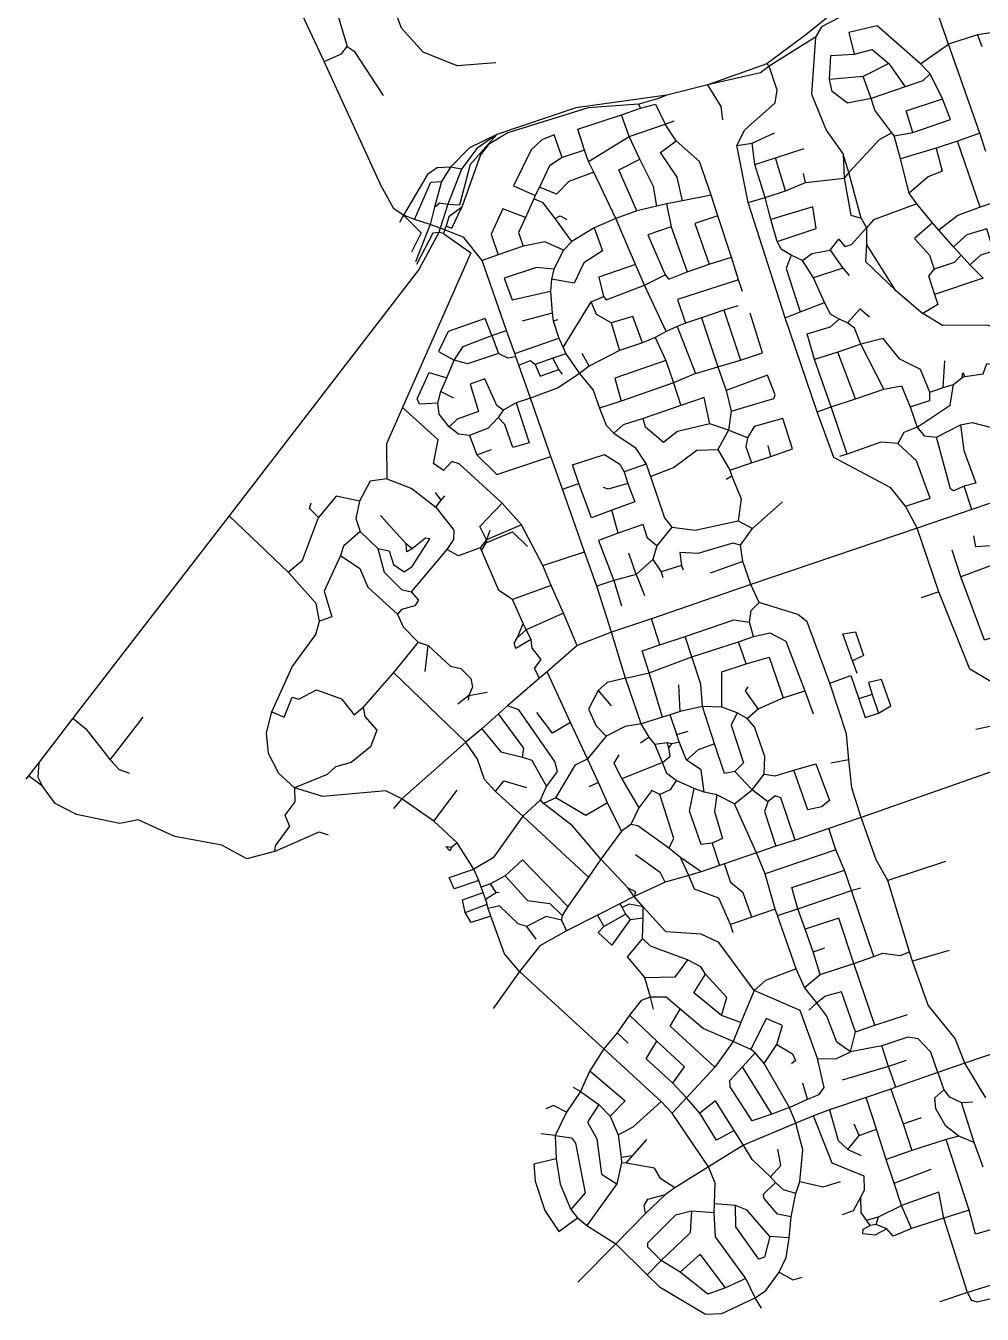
# Model space of a CAD drawing. Header units: metres. Extents: x 609554 to 651406, y 4826501 to 4857446.
# Drawn here: x 612204 to 616039, y 4831401 to 4836569 of the extents above; entities that cross this region are included whole.
import ezdxf

# ---------------------------------------------------------------- set-up
doc = ezdxf.new("R2010")
doc.units = ezdxf.units.M
doc.header["$MEASUREMENT"] = 0

msp = doc.modelspace()

# ---------------------------------------------------------------- linework, layer by layer
for points in [[(613400.4, 4836426), (613295.9, 4836648.9), (613278.6, 4836738.2), (613313.9, 4836833.2), (613397.4, 4836896.9)], [(613397.4, 4836896.9), (613416.5, 4836742), (613492.8, 4836485.8)], [(614088.4, 4836419.7), (613933.2, 4836408), (613797.6, 4836462.6), (613710.8, 4836559.5), (613655.8, 4836707.9)], [(615831.5, 4836701.8), (615463.5, 4836601.1), (615394.2, 4836564.8), (615370.3, 4836523.3)], [(615903.5, 4836494.8), (615831.5, 4836701.8)], [(615414, 4836598.9), (615331.4, 4836532.9)], [(615791.4, 4836416.4), (615617.4, 4836568.8), (615503.4, 4836541.4), (615525.9, 4836454.6)], [(615331.4, 4836532.9), (615175.5, 4836416.8)], [(615370.3, 4836523.3), (615184.2, 4836406.4)], [(615370.3, 4836523.3), (615353.7, 4836295), (615413.7, 4836149.6), (615481.1, 4836054.4)], [(616019.4, 4836532.1), (615903.5, 4836494.8)], [(616176.4, 4836503.4), (616100.4, 4836544.8), (616019.4, 4836532.1)], [(616019.4, 4836532.1), (616036.8, 4836485.7)], [(613400.4, 4836426), (613469.5, 4836456.7), (613492.8, 4836485.8)], [(613492.8, 4836485.8), (613520.5, 4836467.2), (613636.5, 4836288.7)], [(615426.6, 4836353.8), (615432.4, 4836449.7), (615525.9, 4836454.6)], [(615525.9, 4836454.6), (615597.6, 4836473.1), (615664.4, 4836417.5)], [(615791.4, 4836416.4), (615903.5, 4836494.8)], [(616029.2, 4836137.5), (615903.5, 4836494.8)], [(613718.7, 4835808.9), (613679.9, 4835834.6), (613628.2, 4835929.5), (613400.4, 4836426)], [(615175.5, 4836416.8), (614938.5, 4836331.6)], [(615184.2, 4836406.4), (615150.5, 4836380.8), (614938.5, 4836331.6)], [(615055.6, 4836088.2), (615086.6, 4836151.7), (615209.1, 4836259.4), (615216.5, 4836310.6), (615184.2, 4836406.4)], [(615184.2, 4836406.4), (615175.5, 4836416.8)], [(615664.4, 4836417.5), (615562.1, 4836365.5)], [(615664.4, 4836417.5), (615729.4, 4836324)], [(615830.1, 4836376.7), (615791.4, 4836416.4)], [(615562.1, 4836365.5), (615426.6, 4836353.8)], [(615592.9, 4836277.3), (615499.1, 4836258.4), (615437.4, 4836304.9), (615426.6, 4836353.8)], [(615592.9, 4836277.3), (615562.1, 4836365.5)], [(615830.1, 4836376.7), (615800.2, 4836348), (615729.4, 4836324)], [(615879.8, 4836276), (615830.1, 4836376.7)], [(614938.5, 4836331.6), (614774.5, 4836290.2)], [(614998.8, 4836191.2), (614991.9, 4836245.4), (614938.5, 4836331.6)], [(615729.4, 4836324), (615592.9, 4836277.3)], [(614662.1, 4836255), (614458.3, 4836239.1), (614137.1, 4836139.7), (614059.7, 4836092.5), (614027.1, 4836050.7), (613952.2, 4835841.2)], [(614774.5, 4836290.2), (614409.4, 4836239.9), (614093, 4836132.3)], [(614737.3, 4836275.7), (614662.1, 4836255)], [(614669.1, 4836237.8), (614662.1, 4836255)], [(614669.1, 4836237.8), (614729.3, 4836254.1), (614768, 4836174.4)], [(614774.5, 4836290.2), (614737.3, 4836275.7)], [(615676.2, 4836140), (615608.8, 4836230.8), (615592.9, 4836277.3)], [(615760.6, 4836140.2), (615733.7, 4836227.9), (615879.8, 4836276)], [(615760.6, 4836140.2), (615911, 4836193.6), (615879.8, 4836276)], [(614444.5, 4836069.4), (614417.2, 4836154.1), (614592.4, 4836211.2)], [(614592.4, 4836211.2), (614669.1, 4836237.8)], [(614622.9, 4836124.5), (614592.4, 4836211.2)], [(614622.9, 4836124.5), (614768, 4836174.4)], [(614768, 4836174.4), (614803.4, 4836187.4)], [(614811.9, 4836107), (614768, 4836174.4)], [(613896.7, 4835853.2), (613944.7, 4835850.8), (613986.6, 4836013.3), (614093, 4836132.3)], [(614093, 4836132.3), (613983.4, 4836079.7), (613906.9, 4836001.8)], [(614093, 4836132.3), (614013.1, 4836076), (613951.3, 4835994)], [(614354.7, 4836040.2), (614323.1, 4836130.8), (614273.2, 4836111.1), (614230.2, 4836070.8), (614159.9, 4835927.3), (614246.3, 4835887.5)], [(614460.8, 4836024.2), (614622.9, 4836124.5)], [(614666.5, 4836033.5), (614622.9, 4836124.5)], [(614836.7, 4835866.9), (614815.1, 4835961.6), (614749.1, 4836060.3), (614811.9, 4836107)], [(614952.1, 4835889.8), (614905.5, 4836024.8), (614811.9, 4836107)], [(615055.6, 4836088.2), (615116.6, 4836098.2)], [(615116.6, 4836098.2), (615206.1, 4836140)], [(615127.3, 4836012.3), (615116.6, 4836098.2)], [(615676.2, 4836140), (615625.2, 4836111.4), (615503.5, 4835979.8)], [(615685.9, 4836126.8), (615676.2, 4836140)], [(615685.9, 4836126.8), (615760.6, 4836140.2)], [(615710.9, 4836034.7), (615685.9, 4836126.8)], [(615940.2, 4836106.5), (615853.9, 4836078.3)], [(616029.2, 4836137.5), (615940.2, 4836106.5)], [(616030.4, 4835841), (615940.2, 4836106.5)], [(616053.4, 4836064.3), (616029.2, 4836137.5)], [(614354.7, 4836040.2), (614303.5, 4836007.7), (614264.3, 4835921.1)], [(614444.5, 4836069.4), (614354.7, 4836040.2)], [(614460.8, 4836024.2), (614444.5, 4836069.4)], [(615099.9, 4835860.4), (615055.6, 4836088.2)], [(615127.3, 4836012.3), (615210.6, 4836038.8)], [(615210.6, 4836038.8), (615325.5, 4836076.4)], [(615249.6, 4835907.2), (615210.6, 4836038.8)], [(615481.1, 4836054.4), (615485.2, 4835958.1)], [(615503.5, 4835979.8), (615481.1, 4836054.4)], [(615853.9, 4836078.3), (615710.9, 4836034.7)], [(615853.9, 4836078.3), (615877.9, 4835985.1), (615822.4, 4835963), (615745.3, 4835897.2)], [(613906.9, 4836001.8), (613853.4, 4835998.6), (613815, 4835972.4), (613718.7, 4835808.9)], [(613906.9, 4836001.8), (613871.4, 4835943.6)], [(613951.3, 4835994), (613896.7, 4835853.2)], [(613951.3, 4835994), (613906.9, 4836001.8)], [(614481.8, 4835981.7), (614460.8, 4836024.2)], [(614654.3, 4835826.7), (614582.5, 4835990.9), (614666.5, 4836033.5)], [(614733.8, 4835845.9), (614720.4, 4835924.5), (614666.5, 4836033.5)], [(615168, 4835879.5), (615127.3, 4836012.3)], [(615745.3, 4835897.2), (615710.9, 4836034.7)], [(613762.4, 4835792.3), (613827.5, 4835941.9), (613871.4, 4835943.6)], [(613871.4, 4835943.6), (613843, 4835841.5)], [(614481.8, 4835981.7), (614381.2, 4835944.1), (614332.5, 4835893.1), (614264.3, 4835921.1)], [(614569.3, 4835795.7), (614481.8, 4835981.7)], [(615249.6, 4835907.2), (615330.1, 4835940.2)], [(615330.1, 4835940.2), (615321.9, 4835976.5)], [(615330.1, 4835940.2), (615485.2, 4835958.1)], [(615503.5, 4835979.8), (615485.2, 4835958.1)], [(615485.2, 4835958.1), (615511.4, 4835809.6), (615553.2, 4835797.8)], [(615553.2, 4835797.8), (615503.5, 4835979.8)], [(614246.3, 4835887.5), (614240.8, 4835875.3)], [(614264.3, 4835921.1), (614246.3, 4835887.5)], [(614952.1, 4835889.8), (614836.7, 4835866.9)], [(614978.7, 4835807.2), (614952.1, 4835889.8)], [(615168, 4835879.5), (615249.6, 4835907.2)], [(615776.1, 4835854.4), (615745.3, 4835897.2)], [(613843, 4835841.5), (613825.5, 4835771.6)], [(613843, 4835841.5), (613863.4, 4835859), (613896.7, 4835853.2)], [(613896.7, 4835853.2), (613865.5, 4835757.6)], [(613952.2, 4835841.2), (613900.4, 4835802.3), (613890.1, 4835765.5)], [(613890.1, 4835765.5), (613911.7, 4835757.7), (613952.2, 4835841.2)], [(614207.5, 4835800.1), (614116.2, 4835834.6), (614070.2, 4835732.5), (614097.8, 4835650)], [(614240.8, 4835875.3), (614207.5, 4835800.1)], [(614327.2, 4835796), (614278.1, 4835859.2), (614240.8, 4835875.3)], [(614733.8, 4835845.9), (614654.3, 4835826.7)], [(614773, 4835855.2), (614733.8, 4835845.9)], [(614836.7, 4835866.9), (614773, 4835855.2)], [(614773, 4835855.2), (614791.5, 4835762)], [(615099.9, 4835860.4), (615168, 4835879.5)], [(615248.5, 4835397.8), (615099.9, 4835860.4)], [(615191, 4835791.5), (615168, 4835879.5)], [(615216.2, 4835704), (615372.8, 4835756.4), (615359.1, 4835842), (615191, 4835791.5)], [(615776.1, 4835854.4), (615602.3, 4835790.8), (615575.5, 4835758.2)], [(615839.2, 4835778.3), (615776.1, 4835854.4)], [(616030.4, 4835841), (615940.4, 4835808), (615865.4, 4835748.7)], [(616120.4, 4835871.2), (616030.4, 4835841)], [(613718.7, 4835808.9), (613702.4, 4835779.6)], [(613762.4, 4835792.3), (613718.7, 4835808.9)], [(613718.7, 4835808.9), (613789.4, 4835737.8), (613750.9, 4835661.4)], [(613825.5, 4835771.6), (613762.4, 4835792.3)], [(614207.5, 4835800.1), (614179.7, 4835740), (614198.5, 4835684.6)], [(614327.2, 4835796), (614346.5, 4835806.6), (614373.9, 4835791.7)], [(614393.9, 4835703.7), (614327.2, 4835796)], [(614569.3, 4835795.7), (614483.6, 4835757.9)], [(614654.3, 4835826.7), (614569.3, 4835795.7)], [(614648.6, 4835611.9), (614569.3, 4835795.7)], [(614978.7, 4835807.2), (614886.2, 4835775.8), (614944.1, 4835612.6)], [(615033.1, 4835641.4), (614978.7, 4835807.2)], [(615216.2, 4835704), (615191, 4835791.5)], [(615553.2, 4835797.8), (615575.5, 4835758.2)], [(613860.5, 4835740.3), (613779.4, 4835591.8), (613019.3, 4834602.6)], [(613878.6, 4835735.1), (613988.7, 4835657.6), (613714.1, 4835038.3)], [(613825.5, 4835771.6), (613766.7, 4835622.6)], [(613860.5, 4835740.3), (613836.3, 4835737.1), (613771.2, 4835611.8)], [(613865.5, 4835757.6), (613825.5, 4835771.6)], [(613865.5, 4835757.6), (613860.5, 4835740.3)], [(613878.6, 4835735.1), (613860.5, 4835740.3)], [(613883.9, 4835750.1), (613865.5, 4835757.6)], [(613883.9, 4835750.1), (613878.6, 4835735.1)], [(613883.9, 4835750.1), (613890.1, 4835765.5)], [(614034.2, 4835627.5), (613960.7, 4835720.1), (613883.9, 4835750.1)], [(614483.6, 4835757.9), (614517, 4835666.7), (614442, 4835617.9), (614402.7, 4835536.5), (614311.8, 4835552.6)], [(614483.6, 4835757.9), (614393.9, 4835703.7)], [(614791.5, 4835762), (614697.9, 4835730.7), (614768.1, 4835569.5)], [(614791.5, 4835762), (614855.8, 4835582.2)], [(615428.7, 4835668.4), (615463.9, 4835713.1), (615487.5, 4835684.1), (615514.2, 4835691.4), (615575.5, 4835758.2)], [(615575.5, 4835758.2), (615575.3, 4835693.2)], [(615839.2, 4835778.3), (615767.6, 4835715.7), (615827.1, 4835648.3), (615846.3, 4835593)], [(615865.4, 4835748.7), (615839.2, 4835778.3)], [(615923.8, 4835682.7), (615865.4, 4835748.7)], [(615989.1, 4835609.6), (616035, 4835650.5), (616084.4, 4835665.8), (616057.7, 4835754.8), (615977.4, 4835729.9), (615923.8, 4835682.7)], [(614198.5, 4835684.6), (614097.8, 4835650)], [(614360.6, 4835668.9), (614284.7, 4835701.9), (614198.5, 4835684.6)], [(614393.9, 4835703.7), (614360.6, 4835668.9)], [(615272.9, 4835649.3), (615234.4, 4835671.2), (615216.2, 4835704)], [(615575.3, 4835693.2), (615570.3, 4835622.8), (615690.5, 4835508.7)], [(615690.5, 4835508.7), (615575.3, 4835693.2)], [(615954.3, 4835648.5), (615923.8, 4835682.7)], [(614097.8, 4835650), (614034.2, 4835627.5)], [(614131.1, 4835346.6), (614034.2, 4835627.5)], [(614360.6, 4835668.9), (614321.6, 4835593)], [(614944.1, 4835612.6), (615033.1, 4835641.4)], [(615062, 4835549.5), (615033.1, 4835641.4)], [(615272.9, 4835649.3), (615252.5, 4835595.6), (615309.3, 4835421.4)], [(615318.1, 4835627.9), (615272.9, 4835649.3)], [(615318.1, 4835627.9), (615356.1, 4835655.2), (615428.7, 4835668.4)], [(615362.9, 4835557.6), (615318.1, 4835627.9)], [(615428.7, 4835668.4), (615480.1, 4835597)], [(615954.3, 4835648.5), (615926.1, 4835619.5), (615846.3, 4835593)], [(615989.1, 4835609.6), (615954.3, 4835648.5)], [(614321.6, 4835593), (614252.4, 4835599.4), (614122.7, 4835556.7), (614154.1, 4835469.5), (614307.9, 4835504.2)], [(614321.6, 4835593), (614311.8, 4835552.6)], [(614648.6, 4835611.9), (614501.6, 4835559.9), (614520.4, 4835483.5)], [(614685, 4835528.8), (614648.6, 4835611.9)], [(614768.1, 4835569.5), (614782.8, 4835553.1), (614855.8, 4835582.2)], [(614855.8, 4835582.2), (614944.1, 4835612.6)], [(615480.1, 4835597), (615362.9, 4835557.6)], [(615480.1, 4835597), (615505.4, 4835566.9)], [(615846.3, 4835593), (615823.2, 4835565.8), (615847.9, 4835491.1)], [(616042.1, 4835556.1), (615989.1, 4835609.6)], [(614311.8, 4835552.6), (614307.9, 4835504.2)], [(614520.4, 4835483.5), (614531.5, 4835469.3), (614685, 4835528.8)], [(614685, 4835528.8), (614768.1, 4835569.5)], [(614771.7, 4835342.7), (614685, 4835528.8)], [(615062, 4835549.5), (614817.3, 4835470.9), (614849, 4835375.4)], [(615077.2, 4835502.4), (615062, 4835549.5)], [(615406.8, 4835458.9), (615362.9, 4835557.6)], [(616042.1, 4835556.1), (615847.9, 4835491.1)], [(614307.9, 4835504.2), (614314.6, 4835416.6)], [(614470.6, 4835461.2), (614520.4, 4835483.5)], [(615690.5, 4835508.7), (615800.5, 4835414.4)], [(615847.9, 4835491.1), (615860.8, 4835451.2), (615800.5, 4835414.4)], [(614358.4, 4835278.2), (614470.6, 4835461.2)], [(614551.1, 4835377.4), (614491.8, 4835410.2), (614470.6, 4835461.2)], [(615003.1, 4835428.2), (614913.5, 4835397.1)], [(615059.5, 4835446.1), (615003.1, 4835428.2)], [(615003.1, 4835428.2), (615069.8, 4835227.4)], [(615248.5, 4835397.8), (615309.3, 4835421.4)], [(615309.3, 4835421.4), (615406.8, 4835458.9)], [(615465.5, 4835391.8), (615430.5, 4835412.6), (615406.8, 4835458.9)], [(615498.9, 4835377.5), (615549.1, 4835433.7), (615587.2, 4835401.8)], [(614072.5, 4835327), (614045.5, 4835394.7), (613897.7, 4835343.1), (613858.9, 4835262.7), (613922.2, 4835227)], [(614314.6, 4835416.6), (614194.3, 4835383.8)], [(614314.6, 4835416.6), (614319.2, 4835385.2)], [(614319.2, 4835385.2), (614339, 4835390.2)], [(614319.2, 4835385.2), (614341.9, 4835315.5)], [(614676.6, 4835297), (614638.1, 4835403.3), (614551.1, 4835377.4)], [(614551.1, 4835377.4), (614584.1, 4835266.8)], [(614849, 4835375.4), (614816.3, 4835363)], [(614913.5, 4835397.1), (614849, 4835375.4)], [(614913.5, 4835397.1), (614978.8, 4835201.4)], [(615069.8, 4835227.4), (615157.8, 4835256.7), (615108.8, 4835415.8)], [(615377.1, 4835020.9), (615248.5, 4835397.8)], [(615366.7, 4835229.6), (615337.4, 4835333.1), (615430.7, 4835360.9), (615465.5, 4835391.8)], [(615498.9, 4835377.5), (615465.5, 4835391.8)], [(615551.6, 4835291.5), (615527.1, 4835356.3), (615498.9, 4835377.5)], [(616142, 4835333.8), (616060.8, 4835368.2), (615879.6, 4835366.5), (615800.5, 4835414.4)], [(613922.2, 4835227), (613958, 4835282.4), (614072.5, 4835327)], [(614072.5, 4835327), (614131.1, 4835346.6)], [(614072.5, 4835327), (614099.3, 4835254.5)], [(614164.3, 4835253.7), (614131.1, 4835346.6)], [(614164.3, 4835253.7), (614341.9, 4835315.5)], [(614341.9, 4835315.5), (614358.4, 4835278.2)], [(614728.1, 4835318.4), (614676.6, 4835297)], [(614771.7, 4835342.7), (614728.1, 4835318.4)], [(614728.1, 4835318.4), (614770.5, 4835225.6)], [(614816.3, 4835363), (614771.7, 4835342.7)], [(614816.3, 4835363), (614889.4, 4835173.8)], [(615828.7, 4835099.4), (615791.6, 4835190.1), (615708, 4835232), (615641.5, 4835315.1), (615551.6, 4835291.5)], [(614358.4, 4835278.2), (614369.5, 4835253.5)], [(614584.1, 4835266.8), (614462.4, 4835203.9)], [(614676.6, 4835297), (614584.1, 4835266.8)], [(615551.6, 4835291.5), (615459.5, 4835260)], [(615644.1, 4835111), (615551.6, 4835291.5)], [(613892.2, 4835157), (613922.2, 4835227)], [(614099.3, 4835254.5), (613974.5, 4835212.3), (613922.2, 4835227)], [(614169, 4835240.5), (614137.3, 4835235.1), (614099.3, 4835254.5)], [(614169, 4835240.5), (614164.3, 4835253.7)], [(614180.7, 4835207.7), (614169, 4835240.5)], [(614180.7, 4835207.7), (614228.4, 4835226.2), (614246, 4835210.3)], [(614317.8, 4835235.4), (614246, 4835210.3)], [(614369.5, 4835253.5), (614317.8, 4835235.4)], [(614341.9, 4835189.8), (614317.8, 4835235.4)], [(614369.5, 4835253.5), (614424.4, 4835173.8)], [(614462.4, 4835203.9), (614434.9, 4835254.3)], [(614770.5, 4835225.6), (614565.9, 4835155.2), (614591.2, 4835063.6)], [(614770.5, 4835225.6), (614800.8, 4835136.7)], [(614978.8, 4835201.4), (615069.8, 4835227.4)], [(615459.5, 4835260), (615366.7, 4835229.6)], [(615433.1, 4835040.5), (615366.7, 4835229.6)], [(615530.2, 4835072.9), (615459.5, 4835260)], [(615882.3, 4835117.3), (615889.3, 4835225.1)], [(615968.9, 4835161.9), (616043.2, 4835172.7), (616056.7, 4835214.1), (616101.6, 4835204.4), (616114, 4835229.7), (616229.2, 4835259.1)], [(613856.4, 4835055.6), (613782.2, 4835050.6), (613772.8, 4835072.3), (613821.1, 4835178), (613892.2, 4835157)], [(614227.9, 4835075.6), (614180.7, 4835207.7)], [(614424.4, 4835173.8), (614338.3, 4835116.2), (614227.9, 4835075.6)], [(614246, 4835210.3), (614266.5, 4835163.2), (614341.9, 4835189.8)], [(614356.6, 4835171.8), (614341.9, 4835189.8)], [(614462.4, 4835203.9), (614424.4, 4835173.8)], [(614424.4, 4835173.8), (614478.6, 4835107.3), (614505, 4835034.9)], [(614889.4, 4835173.8), (614800.8, 4835136.7)], [(614889.4, 4835173.8), (614978.8, 4835201.4)], [(614978.8, 4835201.4), (615011.8, 4835105.3)], [(615031.7, 4835022.7), (615203.7, 4835073.3), (615208.7, 4835088), (615177.8, 4835168), (615011.8, 4835105.3)], [(615958.5, 4835158.4), (615961.2, 4835176.4), (615968.9, 4835161.9)], [(615958.5, 4835158.4), (615968.9, 4835161.9)], [(613868.8, 4835101.8), (613892.2, 4835157)], [(614118.7, 4835026.6), (614092.2, 4835046), (614044.3, 4835153.3), (613985.7, 4835130.7), (614019.1, 4835021.9), (613934.3, 4834990.3), (613901.7, 4834960.2)], [(614800.8, 4835136.7), (614591.2, 4835063.6)], [(614800.8, 4835136.7), (614830.8, 4835046.3)], [(615530.2, 4835072.9), (615644.1, 4835111)], [(615644.1, 4835111), (615714.8, 4835125.1), (615750.2, 4835040.8)], [(615777.4, 4834959), (615910.9, 4835047.2), (615923.7, 4835130.2)], [(615828.7, 4835099.4), (615882.3, 4835117.3)], [(615882.3, 4835117.3), (615923.7, 4835130.2)], [(615923.7, 4835130.2), (615958.5, 4835158.4)], [(613856.4, 4835055.6), (613868.8, 4835101.8)], [(613868.8, 4835101.8), (613918.5, 4835076.7)], [(614227.9, 4835075.6), (614170.6, 4835056.2)], [(614309.4, 4834840.6), (614227.9, 4835075.6)], [(614591.2, 4835063.6), (614505, 4835034.9)], [(614946.7, 4834972), (614923.4, 4835077.6), (614830.8, 4835046.3)], [(615011.8, 4835105.3), (615031.7, 4835022.7)], [(615433.1, 4835040.5), (615530.2, 4835072.9)], [(615750.2, 4835040.8), (615828.1, 4835065.8), (615828.7, 4835099.4)], [(613714.1, 4835038.3), (613650.6, 4834891.4), (613651.3, 4834751.8)], [(614114.3, 4834654.2), (613941.7, 4834811.2), (613912.6, 4834821.3), (613878.7, 4834785), (613838.4, 4834812.7), (613858.2, 4834907.6), (613714.1, 4835038.3)], [(613901.7, 4834960.2), (613861.4, 4835011.3), (613856.4, 4835055.6)], [(614170.6, 4835056.2), (614223, 4834896), (614156.4, 4834877.1), (614125, 4834969), (614098.6, 4834997.5)], [(614118.7, 4835026.6), (614098.6, 4834997.5)], [(614170.6, 4835056.2), (614118.7, 4835026.6)], [(614505, 4835034.9), (614531.1, 4834967.4), (614562.1, 4834934.4)], [(614830.8, 4835046.3), (614679.5, 4834994)], [(615031.7, 4835022.7), (615021.8, 4834947.4)], [(615377.1, 4835020.9), (615433.1, 4835040.5)], [(615731.7, 4834642.5), (615671.9, 4834715.4), (615444.1, 4834837.4), (615377.1, 4835020.9)], [(615497, 4834850.9), (615433.1, 4835040.5)], [(615750.2, 4835040.8), (615777.4, 4834959)], [(613983.7, 4834925.5), (613938.9, 4834931), (613901.7, 4834960.2)], [(614098.6, 4834997.5), (614057.7, 4834954.6), (613983.7, 4834925.5)], [(614679.5, 4834994), (614599.6, 4834967.8), (614562.1, 4834934.4)], [(614946.7, 4834972), (614816.9, 4834941.6), (614760.8, 4834897.2), (614689.2, 4834958.7), (614679.5, 4834994)], [(615021.8, 4834947.4), (614946.7, 4834972)], [(615190.9, 4834841.6), (615278.6, 4834872.4), (615239.9, 4834994), (615124, 4834961), (615098, 4834916.7)], [(615777.4, 4834959), (615725.1, 4834936.8), (615699.9, 4834893.1)], [(615777.4, 4834959), (615806.5, 4834924.1), (615855, 4834919.2)], [(615855, 4834919.2), (615951.4, 4834968.1)], [(615951.4, 4834968.1), (615998.8, 4834978.1), (616075.9, 4834957.4)], [(615951.4, 4834968.1), (615965.6, 4834865.5), (616013.4, 4834734.5), (615965.8, 4834721.5)], [(613983.7, 4834925.5), (614012.2, 4834847.9)], [(614562.1, 4834934.4), (614647, 4834877.2), (614691.9, 4834809.9)], [(615021.8, 4834947.4), (614979.1, 4834868.6)], [(615098, 4834916.7), (615021.8, 4834947.4)], [(615098, 4834916.7), (615091.7, 4834880), (615113.6, 4834815.4)], [(615965.8, 4834721.5), (615923.1, 4834702.9), (615911.8, 4834711.6), (615855, 4834919.2)], [(614012.2, 4834847.9), (614071.2, 4834869)], [(614708.8, 4834760.6), (614800.5, 4834796.9), (614894.1, 4834866.9), (614979.1, 4834868.6)], [(614979.1, 4834868.6), (615027.4, 4834786.5)], [(615190.9, 4834841.6), (615180.7, 4834885.4)], [(615497, 4834850.9), (615467, 4834840.6)], [(615699.9, 4834893.1), (615632, 4834898.5), (615497, 4834850.9)], [(615731.7, 4834642.5), (615830.4, 4834674.4), (615775.6, 4834824), (615699.9, 4834893.1)], [(614012.2, 4834847.9), (614093.4, 4834768.5), (614309.4, 4834840.6)], [(614355.8, 4834710.8), (614309.4, 4834840.6)], [(614422.1, 4834733.2), (614396.7, 4834807.4), (614524.5, 4834848.6), (614586.1, 4834810.5), (614603.4, 4834780.1)], [(614691.9, 4834809.9), (614603.4, 4834780.1)], [(614691.9, 4834809.9), (614708.8, 4834760.6)], [(615027.4, 4834786.5), (615113.6, 4834815.4)], [(615113.6, 4834815.4), (615190.9, 4834841.6)], [(613651.3, 4834751.8), (613584.7, 4834741.8), (613542.4, 4834662.5)], [(613651.3, 4834751.8), (613752.3, 4834712.6), (613847.7, 4834637.9)], [(614603.4, 4834780.1), (614617.5, 4834732.5)], [(614708.8, 4834760.6), (614764.8, 4834594.5), (614794.8, 4834558.1)], [(615035.5, 4834762.1), (615012.5, 4834748.6)], [(615027.4, 4834786.5), (615035.5, 4834762.1)], [(615035.5, 4834762.1), (615071.8, 4834670.9), (615060.3, 4834582.8)], [(613869.4, 4834665.5), (613846.2, 4834697)], [(614355.8, 4834710.8), (614422.1, 4834733.2)], [(614444.8, 4834459.4), (614355.8, 4834710.8)], [(614554, 4834625.3), (614472, 4834595.2), (614422.1, 4834733.2)], [(614617.5, 4834732.5), (614539.7, 4834709.8), (614520.1, 4834717.1)], [(614617.5, 4834732.5), (614646.6, 4834659.4), (614554, 4834625.3)], [(615997.1, 4834628.8), (615965.8, 4834721.5)], [(613377.7, 4834596.7), (613341.5, 4834633.1), (613348, 4834654.7)], [(613542.4, 4834662.5), (613448.2, 4834682.4), (613377.7, 4834596.7)], [(613542.4, 4834662.5), (613527.1, 4834592), (613544.9, 4834539.7)], [(613847.7, 4834637.9), (613869.4, 4834665.5)], [(613869.4, 4834665.5), (613884.8, 4834684)], [(614051.3, 4834507), (614024.3, 4834559.8), (614114.3, 4834654.2)], [(614191.5, 4834567.3), (614114.3, 4834654.2)], [(615117.2, 4834552.2), (615238.7, 4834659.2)], [(616067.7, 4834653.3), (615997.1, 4834628.8)], [(613019.3, 4834602.6), (612392.6, 4833791)], [(613255.8, 4834377), (613019.3, 4834602.6)], [(613255.8, 4834377), (613313.3, 4834425.7), (613377.7, 4834596.7)], [(613729.9, 4834490.7), (613626, 4834604.4)], [(613847.7, 4834637.9), (613920.6, 4834546), (613918.6, 4834508.3), (613892.3, 4834467.5)], [(614579.1, 4834533.2), (614554, 4834625.3)], [(615778.2, 4834553.7), (615731.7, 4834642.5)], [(615997.1, 4834628.8), (615778.2, 4834553.7)], [(614191.5, 4834567.3), (614051.3, 4834507)], [(614065.3, 4834544.3), (614051.3, 4834507)], [(614277, 4834404.3), (614191.5, 4834567.3)], [(614734.4, 4834483.2), (614697.4, 4834513.7), (614679.1, 4834568), (614579.1, 4834533.2)], [(614794.8, 4834558.1), (614734.4, 4834483.2)], [(614794.8, 4834558.1), (614887.7, 4834545.9), (615060.3, 4834582.8)], [(615060.3, 4834582.8), (615117.2, 4834552.2)], [(615069.1, 4834485.3), (615117.2, 4834552.2)], [(615778.2, 4834553.7), (615111.2, 4834327.2)], [(615864.2, 4834298.4), (615778.2, 4834553.7)], [(613544.9, 4834539.7), (613477.7, 4834481.9), (613465.6, 4834443.5)], [(613544.9, 4834539.7), (613616, 4834471.8)], [(613616, 4834471.8), (613661.4, 4834462.3), (613679, 4834407.3), (613720.6, 4834378.8), (613753.5, 4834400.3), (613824.3, 4834510.7), (613806.7, 4834513.7), (613753.9, 4834470.2)], [(613753.9, 4834470.2), (613729.9, 4834490.7)], [(613753.9, 4834470.2), (613731.9, 4834458.5), (613729.9, 4834490.7)], [(614051.3, 4834507), (614026.3, 4834474.9)], [(614048.6, 4834495.3), (614031.2, 4834464.8)], [(614048.6, 4834495.3), (614155.1, 4834539.6), (614215.7, 4834480.4)], [(614051.3, 4834507), (614048.6, 4834495.3)], [(614579.1, 4834533.2), (614499.9, 4834504.3), (614561.8, 4834344)], [(615069.1, 4834485.3), (615038.4, 4834494), (614899.2, 4834451.6), (614826.2, 4834456.2), (614832.8, 4834404.3)], [(616093.7, 4834483.8), (616013.7, 4834478.3), (616004.6, 4834523.2)], [(613465.6, 4834443.5), (613400.3, 4834300.7), (613431, 4834197.4), (613381.6, 4834180.9)], [(613465.6, 4834443.5), (613543.3, 4834391.9), (613576.2, 4834316.5), (613694.1, 4834208.2)], [(613616, 4834471.8), (613641, 4834377.8), (613710.1, 4834307.8), (613749.7, 4834298.7)], [(613892.3, 4834467.5), (613749.7, 4834298.7)], [(614026.3, 4834474.9), (613939.1, 4834442.2), (613892.3, 4834467.5)], [(614026.3, 4834474.9), (614031.2, 4834464.8)], [(614155.1, 4834267.7), (614101.4, 4834303.2), (614031.2, 4834464.8)], [(614277, 4834404.3), (614444.8, 4834459.4)], [(614493.7, 4834321.3), (614444.8, 4834459.4)], [(614651.5, 4834368.1), (614622.5, 4834453)], [(614734.4, 4834483.2), (614718.6, 4834427.9)], [(615079, 4834420.4), (615069.1, 4834485.3)], [(615953.4, 4834359.1), (615917.9, 4834465.8)], [(614311.2, 4834324.3), (614277, 4834404.3)], [(614718.6, 4834427.9), (614651.5, 4834368.1)], [(614718.6, 4834427.9), (614751.8, 4834378.6)], [(614832.8, 4834404.3), (614751.8, 4834378.6)], [(614832.8, 4834404.3), (614839.2, 4834385.9)], [(615079, 4834420.4), (614948.3, 4834373)], [(615111.2, 4834327.2), (615079, 4834420.4)], [(616093.6, 4834410.1), (615953.4, 4834359.1)], [(613381.6, 4834180.9), (613368.9, 4834251.3), (613255.8, 4834377)], [(614561.8, 4834344), (614493.7, 4834321.3)], [(614651.5, 4834368.1), (614561.8, 4834344)], [(614561.8, 4834344), (614593.2, 4834242.2)], [(614651.5, 4834368.1), (614684.5, 4834283.8)], [(614751.8, 4834378.6), (614758, 4834356.2)], [(616180.8, 4834147.2), (616047.4, 4834104.8), (615953.4, 4834359.1)], [(613749.7, 4834298.7), (613779.1, 4834265.3), (613764.2, 4834241.6), (613709.9, 4834227.6), (613694.1, 4834208.2)], [(614311.2, 4834324.3), (614155.1, 4834267.7)], [(614359.6, 4834212.9), (614311.2, 4834324.3)], [(614552.5, 4834137.1), (614493.7, 4834321.3)], [(615111.2, 4834327.2), (614712.5, 4834190.4)], [(615144.6, 4834254.9), (615111.2, 4834327.2)], [(615864.2, 4834298.4), (615794.1, 4834274.8)], [(616117.1, 4833856.9), (616083.4, 4833932.2), (615989.7, 4833988.3), (615864.2, 4834298.4)], [(614197.7, 4834170.9), (614155.1, 4834267.7)], [(615105.2, 4834176.8), (615112.5, 4834223.4), (615144.6, 4834254.9)], [(615428.1, 4833931.4), (615337.5, 4834178.4), (615299, 4834207.7), (615144.6, 4834254.9)], [(613190.5, 4833817.5), (613272.2, 4833998), (613367.4, 4834126.7), (613381.6, 4834180.9)], [(613694.1, 4834208.2), (613717.1, 4834157.8), (613777.1, 4834096.6)], [(614359.6, 4834212.9), (614211, 4834146.4)], [(614415.5, 4834083.4), (614359.6, 4834212.9)], [(614712.5, 4834190.4), (614552.5, 4834137.1)], [(614746.1, 4834085.9), (614712.5, 4834190.4)], [(614848.2, 4834119.3), (615042.3, 4834185.8), (615105.2, 4834176.8)], [(614175.5, 4834114.6), (614197.7, 4834170.9)], [(614175.5, 4834114.6), (614211, 4834146.4)], [(614211, 4834146.4), (614197.7, 4834170.9)], [(614230.3, 4834107), (614211, 4834146.4)], [(614552.5, 4834137.1), (614415.5, 4834083.4)], [(614608.4, 4833951.7), (614552.5, 4834137.1)], [(615121.6, 4834119.5), (615105.2, 4834176.8)], [(615121.6, 4834119.5), (615187.2, 4834134), (615252, 4834100.8), (615327.1, 4833901.3)], [(615518.8, 4834021), (615480.1, 4834130.5), (615530.8, 4834137.4), (615562.5, 4834042.5), (615518.8, 4834021)], [(613777.1, 4834096.6), (613678.1, 4833974.6)], [(613777.1, 4834096.6), (613817.5, 4834082.4)], [(613806.1, 4833978.3), (613817.5, 4834082.4)], [(613817.5, 4834082.4), (613907, 4834000.1), (613947.9, 4833991.1), (613989, 4833950.9), (613994.7, 4833916.4), (613980.1, 4833882.9)], [(614230.3, 4834107), (614168.3, 4834070.8), (614161.7, 4834092.9), (614175.5, 4834114.6)], [(614264.2, 4833951.5), (614243.3, 4833990.6), (614270.6, 4834026.5), (614233.9, 4834072.5), (614230.3, 4834107)], [(614415.5, 4834083.4), (614294.2, 4833977.5)], [(614703.9, 4833973.1), (614675.8, 4834061.8), (614746.1, 4834085.9)], [(614746.1, 4834085.9), (614848.2, 4834119.3)], [(614874.8, 4834037.5), (614848.2, 4834119.3)], [(614874.8, 4834037.5), (615062.1, 4834097.6)], [(615062.1, 4834097.6), (615121.6, 4834119.5)], [(615092, 4834008.9), (615062.1, 4834097.6)], [(614703.9, 4833973.1), (614874.8, 4834037.5)], [(614916.7, 4833837.9), (614911, 4833928.1), (614874.8, 4834037.5)], [(615092, 4834008.9), (615184.2, 4834036.7), (615240.6, 4833872.5)], [(613678.1, 4833974.6), (613557.2, 4833835.8)], [(613968.7, 4833695.9), (613678.1, 4833974.6)], [(614294.2, 4833977.5), (614264.2, 4833951.5)], [(614387.9, 4833774.1), (614294.2, 4833977.5)], [(614608.4, 4833951.7), (614703.9, 4833973.1)], [(614757.5, 4833795.1), (614703.9, 4833973.1)], [(614995, 4833836), (614994.4, 4833977.1), (615092, 4834008.9)], [(615537.8, 4833970.1), (615518.8, 4834021)], [(614264.2, 4833951.5), (614135.8, 4833840.6)], [(614608.4, 4833951.7), (614535.6, 4833934.6), (614499.5, 4833902.8)], [(614671.3, 4833769.2), (614608.4, 4833951.7)], [(614827.3, 4833818.8), (614822.5, 4833925)], [(615428.1, 4833931.4), (615512.6, 4833962.9), (615544.4, 4833869.2)], [(615504.4, 4833624.3), (615494.2, 4833728.4), (615428.1, 4833931.4)], [(615622.6, 4833812.1), (615672.6, 4833841.4), (615634.5, 4833946), (615582.3, 4833934.8), (615597.4, 4833886)], [(613190.5, 4833817.5), (613240.1, 4833796.1), (613272.2, 4833875.2), (613298.6, 4833868.3), (613369.9, 4833905.2), (613470.6, 4833868.9), (613521.2, 4833804.8), (613557.2, 4833835.8)], [(613980.1, 4833882.9), (613936.4, 4833847.6)], [(613980.1, 4833882.9), (613977.9, 4833863.6)], [(613980.1, 4833882.9), (614054.2, 4833895.4)], [(614499.5, 4833902.8), (614460.8, 4833827.1), (614490.7, 4833760.3), (614530.6, 4833720)], [(614499.5, 4833902.8), (614550.9, 4833841.3)], [(615140.9, 4833829), (615089.9, 4833900.6), (615100.4, 4833916.9)], [(615140.9, 4833829), (615240.6, 4833872.5)], [(615240.6, 4833872.5), (615327.1, 4833901.3)], [(615327.1, 4833901.3), (615361, 4833808.5)], [(615597.4, 4833886), (615544.4, 4833869.2)], [(615544.4, 4833869.2), (615569.3, 4833794.4), (615622.6, 4833812.1)], [(615597.4, 4833886), (615622.6, 4833812.1)], [(613281.3, 4833512.2), (613218.3, 4833569.5), (613177.9, 4833649.3), (613169, 4833732.2), (613190.5, 4833817.5)], [(613557.2, 4833835.8), (613562.9, 4833797.8), (613611.2, 4833743), (613586.4, 4833676.9), (613508.6, 4833613.2), (613445.4, 4833596.9), (613413.2, 4833565.4), (613281.3, 4833512.2)], [(614135.8, 4833840.6), (614099.4, 4833808.4)], [(614292.1, 4833517.5), (614336.5, 4833577.4), (614325.2, 4833617.5), (614180.3, 4833825.4), (614135.8, 4833840.6)], [(614827.3, 4833818.8), (614787.6, 4833804.3)], [(614916.7, 4833837.9), (614827.3, 4833818.8)], [(614995, 4833836), (614916.7, 4833837.9)], [(614964.8, 4833688.4), (614916.7, 4833837.9)], [(615056.2, 4833813.3), (614995, 4833836)], [(615096.2, 4833790.4), (615140.9, 4833829)], [(612392.6, 4833791), (612257.5, 4833615.7)], [(612392.6, 4833791), (612445.5, 4833749.1), (612543.1, 4833623.9)], [(612543.1, 4833623.9), (612674.7, 4833795.5)], [(614099.4, 4833808.4), (614032.7, 4833748.9)], [(614196.2, 4833634.5), (614201.2, 4833670.7), (614099.4, 4833808.4)], [(614387.9, 4833774.1), (614316.4, 4833731.9), (614252.9, 4833813.8)], [(614456.2, 4833627.9), (614387.9, 4833774.1)], [(614671.3, 4833769.2), (614606.9, 4833758.4), (614530.6, 4833720)], [(614757.5, 4833795.1), (614671.3, 4833769.2)], [(614703.3, 4833715.5), (614671.3, 4833769.2)], [(614787.6, 4833804.3), (614757.5, 4833795.1)], [(614814, 4833726.2), (614787.6, 4833804.3)], [(615056.2, 4833813.3), (615032.6, 4833763.9), (615082.2, 4833612.4), (615046.8, 4833577.8)], [(615096.2, 4833790.4), (615056.2, 4833813.3)], [(615164.3, 4833567.4), (615167.6, 4833637.4), (615125.8, 4833756.8), (615096.2, 4833790.4)], [(616132.1, 4833771.3), (616013.2, 4833746.4)], [(614032.7, 4833748.9), (613968.7, 4833695.9)], [(614032.7, 4833748.9), (614108.3, 4833656.1), (614196.2, 4833634.5)], [(614530.6, 4833720), (614456.2, 4833627.9)], [(614703.3, 4833715.5), (614668.4, 4833690.7)], [(614726.3, 4833686.7), (614703.3, 4833715.5)], [(614814, 4833726.2), (614860.2, 4833739.4)], [(614823.2, 4833696.1), (614814, 4833726.2)], [(613968.7, 4833695.9), (613711.9, 4833467.6)], [(614087.7, 4833497.8), (614042.8, 4833545.2), (614015.6, 4833627.7), (613968.7, 4833695.9)], [(614726.3, 4833686.7), (614775.5, 4833694.1)], [(614756.6, 4833614.2), (614726.3, 4833686.7)], [(614756.6, 4833614.2), (614787.9, 4833639.6), (614782.3, 4833672.3)], [(614775.5, 4833694.1), (614795.2, 4833689.6)], [(614782.3, 4833672.3), (614775.5, 4833694.1)], [(614782.3, 4833672.3), (614795.2, 4833689.6)], [(614795.2, 4833689.6), (614823.2, 4833696.1)], [(614853.4, 4833623.6), (614823.2, 4833696.1)], [(614964.8, 4833688.4), (614899.7, 4833664.9), (614853.4, 4833623.6)], [(615046.8, 4833577.8), (615006, 4833570.2), (614964.8, 4833688.4)], [(612257.5, 4833615.7), (612214.9, 4833560.4)], [(612270.9, 4833518.4), (612254.5, 4833553.2), (612257.5, 4833615.7)], [(612543.1, 4833623.9), (612578.3, 4833585), (612620.7, 4833570.3)], [(614196.2, 4833634.5), (614233.2, 4833622.6), (614292.1, 4833517.5)], [(614329.8, 4833471.4), (614408.6, 4833604.8), (614456.2, 4833627.9)], [(614500, 4833533.2), (614456.2, 4833627.9)], [(614593.3, 4833548.6), (614563.7, 4833611.2), (614583.6, 4833645)], [(614756.6, 4833614.2), (614593.3, 4833548.6)], [(614812, 4833541.6), (614774.1, 4833570), (614756.6, 4833614.2)], [(614924.4, 4833494.9), (614912.3, 4833583.8), (614853.4, 4833623.6)], [(615504.4, 4833624.3), (615432.2, 4833611.7)], [(615553.6, 4833392.6), (615516.7, 4833511.6), (615504.4, 4833624.3)], [(612214.9, 4833560.4), (612204.2, 4833546.5)], [(612270.9, 4833518.4), (612214.9, 4833560.4)], [(615116.2, 4833504.3), (615046.8, 4833577.8)], [(615116.2, 4833504.3), (615164.3, 4833567.4)], [(615164.3, 4833567.4), (615208.9, 4833559.6), (615283.8, 4833582.9)], [(615283.8, 4833582.9), (615372, 4833608.7), (615426.3, 4833461.3), (615393.9, 4833435.9), (615339.2, 4833424.1), (615283.8, 4833582.9)], [(616135.6, 4833597.1), (615553.6, 4833392.6)], [(613201.6, 4833256.3), (613089.8, 4833227.2), (612989.9, 4833282.6), (612802.4, 4833316.3), (612654.8, 4833383.6), (612581.2, 4833368.5), (612408.2, 4833405.2), (612322.5, 4833449.9), (612270.9, 4833518.4)], [(613281.3, 4833512.2), (613282.8, 4833455.5), (613243.4, 4833402.7), (613261.3, 4833359), (613203.6, 4833280.1), (613201.6, 4833256.3)], [(613711.9, 4833467.6), (613647.7, 4833499.8), (613395.4, 4833476.7), (613281.3, 4833512.2)], [(614087.7, 4833497.8), (614120.4, 4833540.2), (614211.4, 4833512.8)], [(614267.2, 4833463.8), (614292.1, 4833517.5)], [(614500, 4833533.2), (614461.5, 4833515.7)], [(614536.8, 4833452.2), (614500, 4833533.2)], [(614593.3, 4833548.6), (614661.8, 4833431.3)], [(614812, 4833541.6), (614787.9, 4833503.8), (614746.6, 4833485.2)], [(614883.4, 4833509.5), (614812, 4833541.6)], [(614956.3, 4833290.8), (614912.5, 4833284.8), (614864.6, 4833419), (614883.4, 4833509.5)], [(614924.4, 4833494.9), (614883.4, 4833509.5)], [(613711.9, 4833467.6), (613678.7, 4833428.8)], [(613840.7, 4833378.2), (613711.9, 4833467.6)], [(613840.7, 4833378.2), (613933.4, 4833502.3)], [(614196.9, 4833397.8), (614087.7, 4833497.8)], [(614196.9, 4833397.8), (614267.2, 4833463.8)], [(614280, 4833448.8), (614267.2, 4833463.8)], [(614329.8, 4833471.4), (614280, 4833448.8)], [(614536.8, 4833452.2), (614449.4, 4833400.9), (614329.8, 4833471.4)], [(614746.6, 4833485.2), (614714.4, 4833501.7), (614661.8, 4833431.3)], [(614782, 4833269.5), (614802.2, 4833308.3), (614746.6, 4833485.2)], [(614975.3, 4833484.5), (614924.4, 4833494.9)], [(614975.3, 4833484.5), (614965.8, 4833416.7), (614997, 4833309), (614956.3, 4833290.8)], [(615045, 4833447.5), (614975.3, 4833484.5)], [(615045, 4833447.5), (615116.2, 4833504.3)], [(615179, 4833456.1), (615116.2, 4833504.3)], [(615179, 4833456.1), (615166.3, 4833417.2), (615211.1, 4833277.5)], [(615288.6, 4833302.6), (615230.8, 4833472), (615208.8, 4833480.1), (615179, 4833456.1)], [(614510.3, 4833225.5), (614396.3, 4833360.1), (614280, 4833448.8)], [(614593.2, 4833338.5), (614536.8, 4833452.2)], [(614661.8, 4833431.3), (614630.6, 4833365)], [(615133.6, 4833250.7), (615045, 4833447.5)], [(613933.1, 4833291.7), (613840.7, 4833378.2)], [(614196.9, 4833397.8), (614077.9, 4833231.9), (614000.5, 4833186.2)], [(614460.3, 4833154), (614196.9, 4833397.8)], [(614630.6, 4833365), (614593.2, 4833338.5)], [(614782, 4833269.5), (614658.1, 4833359.8), (614630.6, 4833365)], [(615553.6, 4833392.6), (615424.1, 4833349)], [(615659.9, 4833139.9), (615613.3, 4833223.5), (615553.6, 4833392.6)], [(613201.6, 4833256.3), (613380.4, 4833335.3), (613417.1, 4833323.5)], [(614593.2, 4833338.5), (614510.3, 4833225.5)], [(615288.6, 4833302.6), (615211.1, 4833277.5)], [(615424.1, 4833349), (615288.6, 4833302.6)], [(615452, 4833263.5), (615424.1, 4833349)], [(613912.4, 4833274.3), (613905, 4833260), (613888.5, 4833276.8), (613912.4, 4833274.3)], [(613933.1, 4833291.7), (613912.4, 4833274.3)], [(614000.5, 4833186.2), (613933.1, 4833291.7)], [(614829.4, 4833232.4), (614782, 4833269.5)], [(614956.3, 4833290.8), (614985.4, 4833200.5)], [(615133.6, 4833250.7), (615005.3, 4833207.1)], [(615211.1, 4833277.5), (615133.6, 4833250.7)], [(615169.2, 4833166.9), (615133.6, 4833250.7)], [(615452, 4833263.5), (615169.2, 4833166.9)], [(615486.4, 4833182.2), (615452, 4833263.5)], [(614376.9, 4833036.2), (614195.2, 4833223), (614125.6, 4833158.6)], [(614510.3, 4833225.5), (614460.3, 4833154)], [(614618.8, 4833109.8), (614510.3, 4833225.5)], [(614767.9, 4833133.7), (614749.1, 4833171.2), (614649.1, 4833243.2)], [(614862.8, 4833160.5), (614829.4, 4833232.4)], [(614912, 4833175.5), (614829.4, 4833232.4)], [(614985.4, 4833200.5), (614912, 4833175.5)], [(615005.3, 4833207.1), (614985.4, 4833200.5)], [(615114.6, 4832993.8), (615080.4, 4833091.5), (615030.5, 4833131.3), (615005.3, 4833207.1)], [(615891, 4833216.4), (615659.9, 4833139.9)], [(614020.7, 4833140.2), (613921.7, 4833106.9), (613901.4, 4833151.8), (614000.5, 4833186.2)], [(614020.7, 4833140.2), (614000.5, 4833186.2)], [(614125.6, 4833158.6), (614067.1, 4833126.7)], [(614125.6, 4833158.6), (614215.4, 4833060.5), (614304.6, 4833048.1), (614354.6, 4833000.4)], [(614460.3, 4833154), (614376.9, 4833036.2)], [(614862.8, 4833160.5), (614767.9, 4833133.7)], [(614912, 4833175.5), (614862.8, 4833160.5)], [(615029.3, 4832964.3), (614982.3, 4833069.1), (614885.4, 4833105.3), (614862.8, 4833160.5)], [(615209.2, 4833024.9), (615169.2, 4833166.9)], [(615300.2, 4833026.9), (615275.2, 4833112.8), (615486.4, 4833182.2)], [(615514.8, 4833100.2), (615486.4, 4833182.2)], [(614030.6, 4833113.2), (614020.7, 4833140.2)], [(614067.1, 4833126.7), (614030.6, 4833113.2)], [(614037.7, 4833092.6), (614030.6, 4833113.2)], [(614046.9, 4833065.6), (614090.4, 4833092.9)], [(614090.4, 4833092.9), (614067.1, 4833126.7)], [(614090.4, 4833092.9), (614101.7, 4833093.4)], [(614643.4, 4833075.7), (614618.8, 4833109.8)], [(614643.4, 4833075.7), (614649.4, 4833095), (614618.8, 4833109.8)], [(614767.9, 4833133.7), (614643.4, 4833075.7)], [(615300.2, 4833026.9), (615514.8, 4833100.2)], [(615514.8, 4833100.2), (615551.7, 4833111.2)], [(615604.6, 4832836.2), (615514.8, 4833100.2)], [(615747, 4832854.4), (615659.9, 4833139.9)], [(613965.5, 4833012.3), (613955.6, 4833062.9), (614037.7, 4833092.6)], [(613965.5, 4833012.3), (614053.6, 4833045.7)], [(614046.9, 4833065.6), (614037.7, 4833092.6)], [(614053.6, 4833045.7), (614046.9, 4833065.6)], [(614058.4, 4833028.4), (614053.6, 4833045.7)], [(614586.5, 4833046.6), (614496.5, 4833001.9)], [(614643.4, 4833075.7), (614586.5, 4833046.6)], [(614586.5, 4833046.6), (614594.7, 4833031.7)], [(614678.9, 4833034.1), (614623.1, 4833046), (614594.7, 4833031.7)], [(614678.9, 4833034.1), (614643.4, 4833075.7)], [(614068.3, 4832997.2), (613990.1, 4832971.5), (613965.5, 4833012.3)], [(614211.6, 4832955.5), (614177.9, 4832967.1), (614103.6, 4833039), (614058.4, 4833028.4)], [(614068.3, 4832997.2), (614058.4, 4833028.4)], [(614183.1, 4832775), (614123.7, 4832846.6), (614068.3, 4832997.2)], [(614351.4, 4832980.8), (614290, 4832996.6), (614211.6, 4832955.5)], [(614354.6, 4833000.4), (614351.4, 4832980.8)], [(614376.9, 4833036.2), (614354.6, 4833000.4)], [(614496.5, 4833001.9), (614371.6, 4832938.7)], [(614496.5, 4833001.9), (614522.4, 4832956.2)], [(614522.4, 4832956.2), (614609.2, 4833005.3)], [(614594.7, 4833031.7), (614609.2, 4833005.3)], [(614609.2, 4833005.3), (614627.5, 4832984.3)], [(614627.5, 4832984.3), (614678.9, 4832990.3)], [(614677.2, 4832907.1), (614678.9, 4832990.3)], [(614678.9, 4832990.3), (614678.9, 4833034.1)], [(615124.6, 4832698.7), (614982.2, 4832891.3), (614912.6, 4832925.4), (614770.3, 4832934.7), (614678.9, 4833034.1)], [(615114.6, 4832993.8), (615029.3, 4832964.3)], [(615209.2, 4833024.9), (615114.6, 4832993.8)], [(615217.9, 4833000.1), (615209.2, 4833024.9)], [(615217.9, 4833000.1), (615300.2, 4833026.9)], [(615292.5, 4832786.3), (615217.9, 4833000.1)], [(615329, 4832944.9), (615300.2, 4833026.9)], [(614371.6, 4832938.7), (614265.5, 4832877.9), (614183.1, 4832775)], [(614211.6, 4832955.5), (614248.6, 4832905.5)], [(614351.4, 4832980.8), (614371.6, 4832938.7)], [(614627.5, 4832984.3), (614554.3, 4832881.6), (614498.4, 4832931.5), (614522.4, 4832956.2)], [(615040.3, 4832930), (615029.3, 4832964.3)], [(615524.3, 4832808), (615464.4, 4832989.2), (615329, 4832944.9)], [(615360.4, 4832854.7), (615329, 4832944.9)], [(614677.2, 4832907.1), (614615.7, 4832834.3), (614686.4, 4832750.6)], [(614857.8, 4832821.6), (614708.9, 4832877.5), (614677.2, 4832907.1)], [(615360.4, 4832854.7), (615408, 4832870.3)], [(615389.5, 4832763.5), (615360.4, 4832854.7)], [(615524.3, 4832808), (615604.6, 4832836.2)], [(615604.6, 4832836.2), (615640, 4832848.4), (615709.8, 4832839.3), (615747, 4832854.4)], [(615759.7, 4832817.3), (615747, 4832854.4)], [(615905.7, 4832859.2), (615759.7, 4832817.3)], [(614857.8, 4832821.6), (614806.4, 4832752.7), (614686.4, 4832750.6)], [(614929.8, 4832764.6), (614911, 4832794.1), (614857.8, 4832821.6)], [(615292.5, 4832786.3), (615170.3, 4832739), (615124.6, 4832698.7)], [(615325.9, 4832710.8), (615292.5, 4832786.3)], [(615389.5, 4832763.5), (615524.3, 4832808)], [(615607.6, 4832559.5), (615524.3, 4832808)], [(615968.5, 4832408), (615930, 4832506.6), (615821.5, 4832640.5), (615759.7, 4832817.3)], [(614183.1, 4832775), (614078.5, 4832627.1)], [(614521.1, 4832465.2), (614183.1, 4832775)], [(614708.3, 4832672.9), (614686.4, 4832750.6)], [(614993.4, 4832599.5), (614882.1, 4832690.4), (614929.8, 4832764.6)], [(614993.4, 4832599.5), (615014.3, 4832671.6), (614929.8, 4832764.6)], [(615325.9, 4832710.8), (615389.5, 4832763.5)], [(615124.6, 4832698.7), (615071.4, 4832570.4)], [(615377.9, 4832426.4), (615308.6, 4832618.6), (615124.6, 4832698.7)], [(615375.4, 4832649.1), (615325.9, 4832710.8)], [(615531.1, 4832533.3), (615474.4, 4832694.1), (615410.3, 4832676.6), (615375.4, 4832649.1)], [(614708.3, 4832672.9), (614671.1, 4832658.4), (614624, 4832599.7)], [(614828, 4832624.8), (614771.3, 4832672.1), (614708.3, 4832672.9)], [(614720.4, 4832624.2), (614708.3, 4832672.9)], [(615375.4, 4832649.1), (615343.6, 4832620.1)], [(615510.1, 4832452.9), (615455.9, 4832491.8), (615415.4, 4832596.4), (615375.4, 4832649.1)], [(614624, 4832599.7), (614575.4, 4832529.9)], [(614734, 4832495.3), (614624, 4832599.7)], [(614967.1, 4832392), (614788.3, 4832556.2), (614828, 4832624.8)], [(615040.8, 4832495.2), (614919.9, 4832546.1), (614828, 4832624.8)], [(615071.4, 4832570.4), (614993.4, 4832599.5)], [(615215.1, 4832482.4), (615237.6, 4832558.2), (615172.7, 4832586.4), (615110.8, 4832463.1)], [(615607.6, 4832559.5), (615739.7, 4832603.4)], [(614575.4, 4832529.9), (614521.1, 4832465.2)], [(614575.4, 4832529.9), (614618.9, 4832487.4)], [(615071.4, 4832570.4), (615040.8, 4832495.2)], [(615510.1, 4832452.9), (615531.1, 4832533.3)], [(615531.1, 4832533.3), (615607.6, 4832559.5)], [(616418.4, 4832560.7), (615968.5, 4832408)], [(614798.2, 4832327.9), (614692, 4832425.1), (614734, 4832495.3)], [(614798.2, 4832327.9), (614844.7, 4832393.5), (614734, 4832495.3)], [(615040.8, 4832495.2), (614967.1, 4832392)], [(615110.8, 4832463.1), (615040.8, 4832495.2)], [(615164.5, 4832406), (615215.1, 4832482.4)], [(615215.1, 4832482.4), (615278.8, 4832444.6), (615289.7, 4832418.8), (615274.4, 4832404.9)], [(615636.8, 4832477.2), (615510.1, 4832452.9)], [(615861.3, 4832370.6), (615832.1, 4832451.5), (615782.2, 4832505.9), (615741.2, 4832512.1), (615636.8, 4832477.2)], [(615662.4, 4832394.9), (615636.8, 4832477.2)], [(614521.1, 4832465.2), (614465.1, 4832377.3)], [(614751.5, 4832254.4), (614521.1, 4832465.2)], [(615077.3, 4832392.5), (615129.1, 4832448.6)], [(615129.1, 4832448.6), (615110.8, 4832463.1)], [(615164.5, 4832406), (615129.1, 4832448.6)], [(615337.9, 4832263.1), (615384.6, 4832282), (615405.7, 4832310), (615377.9, 4832426.4)], [(615377.9, 4832426.4), (615452.2, 4832425.2), (615510.1, 4832452.9)], [(614465.1, 4832377.3), (614428.4, 4832294.1)], [(614465.1, 4832377.3), (614606.7, 4832257.2), (614546.8, 4832195.4)], [(614967.1, 4832392), (614853.6, 4832269.1)], [(615195.8, 4832202.6), (615116.7, 4832176.5), (615028.3, 4832312.5), (615026.4, 4832338.1), (615077.3, 4832392.5)], [(615195.8, 4832202.6), (615077.3, 4832392.5)], [(615265.9, 4832230.4), (615164.5, 4832406)], [(615662.4, 4832394.9), (615477.2, 4832339.8)], [(615734.4, 4832418.9), (615662.4, 4832394.9)], [(615692.7, 4832311.8), (615662.4, 4832394.9)], [(615861.3, 4832370.6), (615692.7, 4832311.8)], [(615968.5, 4832408), (615861.3, 4832370.6)], [(615861.3, 4832370.6), (615884.4, 4832301)], [(616053.7, 4832268.4), (615968.5, 4832408)], [(614853.6, 4832269.1), (614798.2, 4832327.9)], [(615337.9, 4832263.1), (615319.6, 4832328)], [(614428.4, 4832294.1), (614372.7, 4832210.7)], [(614428.4, 4832294.1), (614400, 4832309.7)], [(614428.4, 4832294.1), (614501.9, 4832241.8)], [(614853.6, 4832269.1), (614796.3, 4832206.7)], [(614906.5, 4832207.4), (614853.6, 4832269.1)], [(615573.5, 4832270.6), (615426.4, 4832220.1)], [(615672, 4832303.4), (615573.5, 4832270.6)], [(615614.8, 4832142.3), (615573.5, 4832270.6)], [(615692.7, 4832311.8), (615672, 4832303.4)], [(615672, 4832303.4), (615722.2, 4832164.6)], [(615944.6, 4832114.5), (615892.6, 4832155.5), (615852.7, 4832224.9), (615849.4, 4832268.7), (615884.4, 4832301)], [(615884.4, 4832301), (615906.5, 4832272.7), (615955.7, 4832249.9)], [(614372.7, 4832210.7), (614320.2, 4832237.9), (614288.8, 4832224.4)], [(614501.9, 4832241.8), (614455.7, 4832170.6), (614493.4, 4832103.5), (614512.2, 4831962.3), (614574.1, 4831923.1)], [(614501.9, 4832241.8), (614546.8, 4832195.4)], [(614579.6, 4832119.8), (614639.9, 4832152.9), (614751.5, 4832254.4)], [(614796.3, 4832206.7), (614751.5, 4832254.4)], [(615044.7, 4832137), (614969.6, 4832256.8), (614906.5, 4832207.4)], [(615265.9, 4832230.4), (615195.8, 4832202.6)], [(615265.9, 4832230.4), (615337.9, 4832263.1)], [(615290.9, 4832167.2), (615265.9, 4832230.4)], [(615426.4, 4832220.1), (615362, 4832195.9)], [(615426.4, 4832220.1), (615460.6, 4832096.8), (615500.4, 4832060.8)], [(615955.7, 4832249.9), (616001.8, 4832253)], [(616007.1, 4832088.8), (615955.7, 4832249.9)], [(614372.7, 4832210.7), (614327.2, 4832117.9)], [(614546.8, 4832195.4), (614579.6, 4832119.8)], [(614941.1, 4831991.5), (614796.3, 4832206.7)], [(615044.7, 4832137), (614972.9, 4832099.3), (614906.5, 4832207.4)], [(615290.9, 4832167.2), (615081.9, 4832079)], [(615362, 4832195.9), (615290.9, 4832167.2)], [(615307.3, 4831933.1), (615319.7, 4832059.6), (615290.9, 4832167.2)], [(615551.7, 4831872.1), (615566.8, 4831897.7), (615565.1, 4831953.8), (615437.3, 4832006.1), (615362, 4832195.9)], [(615545.6, 4832117.9), (615524.9, 4832163.6)], [(615722.2, 4832164.6), (615796, 4832189.6)], [(615722.2, 4832164.6), (615757.1, 4832057.6)], [(614327.2, 4832117.9), (614269.7, 4832123.9)], [(614327.2, 4832117.9), (614391.8, 4832108.1), (614408.2, 4832086.1), (614446.8, 4831888.2), (614390.1, 4831820.7)], [(614327.2, 4832117.9), (614330.5, 4832023.6)], [(614579.6, 4832119.8), (614591, 4832029.1)], [(615081.9, 4832079), (615044.7, 4832137)], [(615500.4, 4832060.8), (615545.6, 4832117.9)], [(615545.6, 4832117.9), (615614.8, 4832142.3)], [(615653.4, 4832021.8), (615614.8, 4832142.3)], [(615944.6, 4832114.5), (615893.7, 4832101.4)], [(616007.1, 4832088.8), (615944.6, 4832114.5)], [(614636.4, 4832035.3), (614694.3, 4832101.6)], [(615081.9, 4832079), (614941.1, 4831991.5)], [(615190.2, 4831952.1), (615117, 4832021), (615081.9, 4832079)], [(615190.2, 4831952.1), (615231.9, 4831997.4), (615218.7, 4832062.7)], [(615500.4, 4832060.8), (615553.3, 4832036.9)], [(615893.7, 4832101.4), (615757.1, 4832057.6)], [(615986.9, 4831818.6), (615893.7, 4832101.4)], [(616042.7, 4831990.4), (616007.1, 4832088.8)], [(614330.5, 4832023.6), (614240.8, 4832003), (614246.9, 4831934.3), (614285.4, 4831817.3), (614341.9, 4831732.8), (614415.6, 4831786.8)], [(614330.5, 4832023.6), (614346.4, 4831921.7), (614390.1, 4831820.7)], [(614592.7, 4832008), (614574.1, 4831923.1)], [(614636.4, 4832035.3), (614591, 4832029.1)], [(614591, 4832029.1), (614592.7, 4832008)], [(614611.4, 4832006.2), (614592.7, 4832008)], [(614611.4, 4832006.2), (614636.4, 4832035.3)], [(615757.1, 4832057.6), (615653.4, 4832021.8)], [(615685.2, 4831926.8), (615653.4, 4832021.8)], [(614806.9, 4831907.3), (614750.7, 4831943.6), (614724.4, 4831986.2), (614611.4, 4832006.2)], [(614941.1, 4831991.5), (614806.9, 4831907.3)], [(614965, 4831843.4), (614968.3, 4831926.5), (614941.1, 4831991.5)], [(615685.2, 4831926.8), (615833.9, 4831982.3)], [(614574.1, 4831923.1), (614453.1, 4831756.4)], [(614806.9, 4831907.3), (614769.6, 4831880.7)], [(615272.6, 4831791), (615217.4, 4831802.6), (615164.4, 4831865.4), (615161.6, 4831882.2), (615210.3, 4831929.3)], [(615210.3, 4831929.3), (615190.2, 4831952.1)], [(615291.9, 4831885.4), (615242.7, 4831899.7), (615210.3, 4831929.3)], [(615291.9, 4831885.4), (615307.3, 4831933.1)], [(615307.3, 4831933.1), (615400.6, 4831911.3), (615471.1, 4831933.6)], [(615715.1, 4831836.6), (615685.2, 4831926.8)], [(614688.7, 4831804.1), (614683.3, 4831836.8), (614697.7, 4831861.5), (614769.6, 4831880.7)], [(614769.6, 4831880.7), (614688.7, 4831804.1)], [(615272.6, 4831791), (615291.9, 4831885.4)], [(615551.7, 4831872.1), (615521.1, 4831815.8), (615477.9, 4831799.5)], [(615574.8, 4831778.1), (615553.9, 4831808.4), (615551.7, 4831872.1)], [(615885, 4831786), (615864.6, 4831890), (615715.1, 4831836.6)], [(614390.1, 4831820.7), (614415.6, 4831786.8)], [(614688.7, 4831804.1), (614569.8, 4831682.5)], [(614752.2, 4831616.6), (614698.2, 4831669.6), (614698.5, 4831686.4), (614810.2, 4831799.6), (614873.6, 4831815.4)], [(614873.6, 4831815.4), (614868, 4831726.5), (614752.2, 4831616.6)], [(614873.6, 4831815.4), (614963.7, 4831808.7)], [(614963.7, 4831808.7), (614965, 4831843.4)], [(615090.4, 4831543.9), (614969.6, 4831710.5), (614963.7, 4831808.7)], [(615050.1, 4831837), (614965, 4831843.4)], [(615186.9, 4831712.7), (615165.6, 4831630), (615143.7, 4831622), (615050.9, 4831751.4), (615050.1, 4831837)], [(615186.9, 4831712.7), (615096.6, 4831818.3), (615050.1, 4831837)], [(615622.7, 4831791.6), (615715.1, 4831836.6)], [(615755.3, 4831744.7), (615715.1, 4831836.6)], [(615986.9, 4831818.6), (615885, 4831786)], [(616120.1, 4831752.8), (616011.8, 4831722.1), (615986.9, 4831818.6)], [(614415.6, 4831786.8), (614453.1, 4831756.4)], [(614453.1, 4831756.4), (614569.8, 4831682.5)], [(615264.2, 4831706.4), (615272.6, 4831791)], [(615655.7, 4831743.6), (615607.7, 4831717.3), (615560.8, 4831723), (615561.7, 4831742.3), (615590.1, 4831756)], [(615574.8, 4831778.1), (615622.7, 4831791.6)], [(615590.1, 4831756), (615574.8, 4831778.1)], [(615613.6, 4831760.6), (615590.1, 4831756)], [(615613.6, 4831760.6), (615622.7, 4831791.6)], [(615655.7, 4831743.6), (615613.6, 4831760.6)], [(615885, 4831786), (615755.3, 4831744.7)], [(615980.1, 4831488), (615885, 4831786)], [(615264.2, 4831706.4), (615186.9, 4831712.7)], [(615224.7, 4831569), (615252.9, 4831628.4), (615264.2, 4831706.4)], [(615755.3, 4831744.7), (615682.3, 4831713.3), (615655.7, 4831743.6)], [(614569.8, 4831682.5), (614417.6, 4831529)], [(614569.8, 4831682.5), (614695, 4831559)], [(614752.2, 4831616.6), (614695, 4831559)], [(614828.1, 4831569.1), (614752.2, 4831616.6)], [(615009, 4831507), (614907.8, 4831641.2), (614828.1, 4831569.1)], [(614695, 4831559), (614745.3, 4831510.2), (614929.3, 4831400.6), (614994.7, 4831403.6), (615128.2, 4831466.9)], [(615009, 4831507), (614938.6, 4831480.7), (614828.1, 4831569.1)], [(615090.4, 4831543.9), (615009, 4831507)], [(615128.2, 4831466.9), (615090.4, 4831543.9)], [(615128.2, 4831466.9), (615171.4, 4831495.2), (615224.7, 4831569)], [(615224.7, 4831569), (615279.6, 4831539.1), (615316.8, 4831549.2)], [(616256.1, 4831573.8), (615980.1, 4831488)], [(615153.9, 4831424.5), (615128.2, 4831466.9)], [(615980.1, 4831488), (615868.7, 4831450.9)], [(615980.1, 4831488), (615995.1, 4831457.1), (616020, 4831450.6), (616120.6, 4831475.2), (616260.6, 4831472.8)]]:
    msp.add_lwpolyline(points)

doc.saveas('drawing.dxf')
